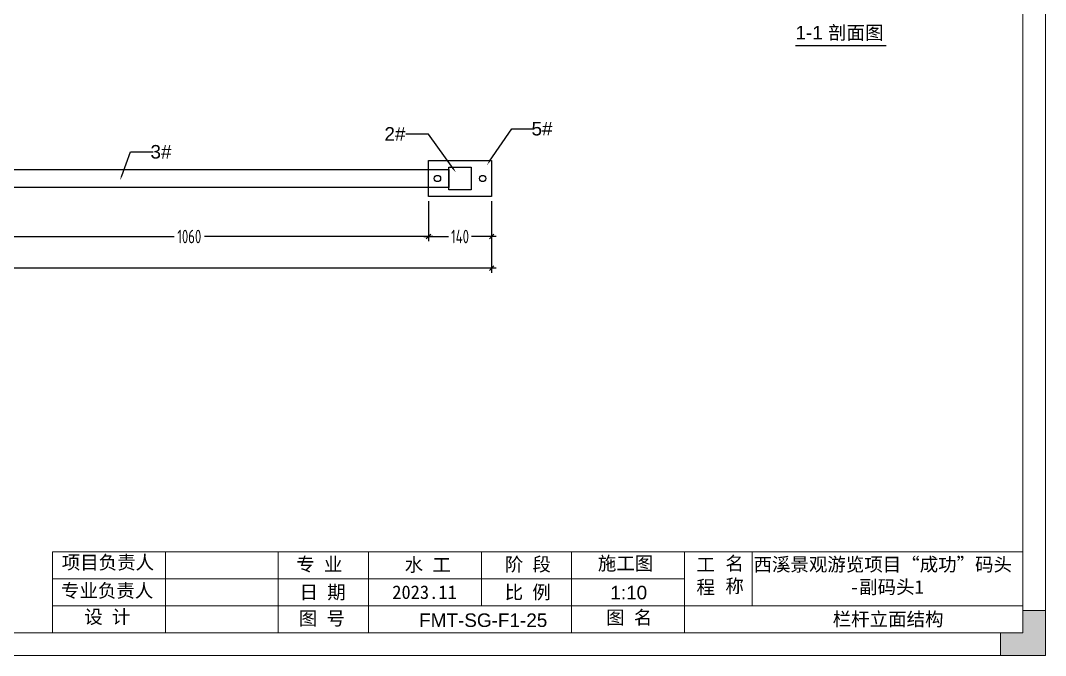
# Model space of a CAD drawing. Header units: millimetres. Extents: x 136606 to 1229059, y 82794 to 127566.
# Drawn here: x 961175 to 963447, y 124385 to 125793 of the extents above; entities that cross this region are included whole.
import ezdxf
from ezdxf import colors
from ezdxf.entities.mleader import LeaderData, LeaderLine
from ezdxf.enums import TextEntityAlignment as Align
from ezdxf.math import Vec2, Vec3

# ---------------------------------------------------------------- set-up
doc = ezdxf.new("R2010")
doc.units = ezdxf.units.MM
doc.layers.add('图框', color=7, linetype='Continuous', lineweight=13)
doc.layers.add('文本', color=3, linetype='Continuous', lineweight=13)
doc.layers.add('方管', color=100, linetype='Continuous')
doc.layers.add('标注', color=9, linetype='Continuous')
doc.styles.add('Arial', font='arial.ttf')
doc.styles.add('hztxt', font='ros1.shx', dxfattribs={"width": 0.8, "bigfont": 'hztxt.shx'})
doc.styles.get("Standard").update_dxf_attribs({"font": 'arial.ttf'})
doc.dimstyles.new('DIM-10', dxfattribs={"dimscale": 10, "dimtxt": 3, "dimasz": 1, "dimexe": 1, "dimexo": 1, "dimgap": 0.5, "dimtad": 0, "dimdec": 3, "dimrnd": 0.0005, "dimzin": 9, "dimdsep": 46, "dimtxsty": 'hztxt', "dimblk": 'OBLIQUE', "dimcen": 0, "dimdle": 1, "dimclrd": 9, "dimclre": 9, "dimclrt": 2, "dimazin": 2, "dimtfac": 1, "dimtdec": 3, "dimtix": 1, "dimtofl": 0, "dimtmove": 2, "dimatfit": 3, "dimldrblk": 'OBLIQUE', "dimfxl": 1, "dimarcsym": 2})

# ---------------------------------------------------------------- blocks, each defined once
blk = doc.blocks.new('_Oblique')
at = {"color": 0, "linetype": 'ByBlock', "lineweight": -2}
blk.add_line((-0.5, -0.5), (0.5, 0.5), dxfattribs=at)
blk = doc.blocks.new('*D784')
at = {"layer": 'Defpoints', "color": 0, "transparency": 16777216}
for p in [(962079.5, 125402.9), (962219.5, 125402.9), (962079.5, 125314.3)]:
    blk.add_point(p, dxfattribs=at)
at = {"layer": '标注', "color": 9, "lineweight": -2, "transparency": 16777216}
for p, q in [((962079.5, 125392.9), (962079.5, 125304.3)), ((962219.5, 125392.9), (962219.5, 125304.3)), ((962069.5, 125314.3), (962124.1, 125314.3)), ((962229.5, 125314.3), (962174.9, 125314.3))]:
    blk.add_line(p, q, dxfattribs=at)
at = {"layer": '标注', "color": 9, "lineweight": -2, "transparency": 16777216, "xscale": 10, "yscale": 10, "zscale": 10, "rotation": 180}
blk.add_blockref('_Oblique', (962079.5, 125314.3), dxfattribs=at)
at = {"layer": '标注', "color": 9, "lineweight": -2, "transparency": 16777216, "xscale": 10, "yscale": 10, "zscale": 10}
blk.add_blockref('_Oblique', (962219.5, 125314.3), dxfattribs=at)
at = {"layer": '标注', "color": 2, "transparency": 16777216, "insert": (962149.5, 125314.3), "char_height": 30, "attachment_point": 5, "style": 'hztxt'}
blk.add_mtext('140', dxfattribs=at)
blk = doc.blocks.new('*D785')
at = {"layer": 'Defpoints', "color": 0, "transparency": 16777216}
for p in [(961019.5, 125402.9), (962079.5, 125402.9), (961019.5, 125314.3)]:
    blk.add_point(p, dxfattribs=at)
at = {"layer": '标注', "color": 9, "lineweight": -2, "transparency": 16777216}
for p, q in [((961019.5, 125392.9), (961019.5, 125304.3)), ((962079.5, 125392.9), (962079.5, 125304.3)), ((961009.5, 125314.3), (961516.1, 125314.3)), ((962089.5, 125314.3), (961582.9, 125314.3))]:
    blk.add_line(p, q, dxfattribs=at)
at = {"layer": '标注', "color": 9, "lineweight": -2, "transparency": 16777216, "xscale": 10, "yscale": 10, "zscale": 10, "rotation": 180}
blk.add_blockref('_Oblique', (961019.5, 125314.3), dxfattribs=at)
at = {"layer": '标注', "color": 9, "lineweight": -2, "transparency": 16777216, "xscale": 10, "yscale": 10, "zscale": 10}
blk.add_blockref('_Oblique', (962079.5, 125314.3), dxfattribs=at)
at = {"layer": '标注', "color": 2, "transparency": 16777216, "insert": (961549.5, 125314.3), "char_height": 30, "attachment_point": 5, "style": 'hztxt'}
blk.add_mtext('1060', dxfattribs=at)
blk = doc.blocks.new('*D726')
at = {"layer": 'Defpoints', "color": 0, "transparency": 16777216}
for p in [(959679.5, 125402.9), (962219.5, 125402.9), (962219.5, 125244)]:
    blk.add_point(p, dxfattribs=at)
at = {"layer": '标注', "color": 9, "lineweight": -2, "transparency": 16777216}
for p, q in [((959679.5, 125392.9), (959679.5, 125234)), ((962219.5, 125392.9), (962219.5, 125234)), ((959669.5, 125244), (960914.9, 125244)), ((962229.5, 125244), (960984.1, 125244))]:
    blk.add_line(p, q, dxfattribs=at)
at = {"layer": '标注', "color": 9, "lineweight": -2, "transparency": 16777216, "xscale": 10, "yscale": 10, "zscale": 10, "rotation": 180}
blk.add_blockref('_Oblique', (959679.5, 125244), dxfattribs=at)
at = {"layer": '标注', "color": 9, "lineweight": -2, "transparency": 16777216, "xscale": 10, "yscale": 10, "zscale": 10}
blk.add_blockref('_Oblique', (962219.5, 125244), dxfattribs=at)
at = {"layer": '标注', "color": 2, "transparency": 16777216, "insert": (960949.5, 125244), "char_height": 30, "attachment_point": 5, "style": 'hztxt'}
blk.add_mtext('2540', dxfattribs=at)
blk = doc.blocks.new('GW-TK')
at = {"layer": '图框', "linetype": 'Continuous', "lineweight": 0}
h = blk.add_hatch(color=256, dxfattribs=at)
h.dxf.hatch_style = 1
h.paths.add_polyline_path([(927603.55, 464418.01), (927603.55, 464428.01), (927598.55, 464428.01), (927598.55, 464423.01), (927593.55, 464423.01), (927593.55, 464418.01)])
at = {"layer": '图框', "linetype": 'Continuous'}
for p, q in [((927383.55, 464441.02), (927383.55, 464423.01)), ((927408.55, 464441.02), (927408.55, 464423.01)), ((927433.55, 464441.02), (927433.55, 464423.01)), ((927453.55, 464441.02), (927453.55, 464423.01)), ((927478.55, 464441.02), (927478.55, 464429.01)), ((927498.55, 464441.02), (927498.55, 464423.01)), ((927523.55, 464441.02), (927523.55, 464423.01)), ((927538.55, 464441.02), (927538.55, 464429.01)), ((927383.55, 464435.01), (927523.55, 464435.01)), ((927451.56, 464429.01), (927383.55, 464429.01)), ((927383.55, 464429.01), (927598.55, 464429.01))]:
    blk.add_line(p, q, dxfattribs=at)
at = {"layer": '图框'}
for points in [[(927183.55, 464715.01), (927603.55, 464715.01), (927603.55, 464418.01), (927183.55, 464418.01)], [(927188.55, 464710.01), (927598.55, 464710.01), (927598.55, 464423.01), (927188.55, 464423.01)]]:
    blk.add_lwpolyline(points, close=True, dxfattribs=at)
at = {"layer": '图框', "linetype": 'Continuous'}
blk.add_lwpolyline([(927383.55, 464441.02), (927598.55, 464441.02)], dxfattribs=at)
at = {"layer": '图框', "linetype": 'Continuous', "lineweight": 0}
blk.add_lwpolyline([(927598.55, 464428.01), (927598.55, 464423.01), (927593.55, 464423.01), (927593.55, 464418.01), (927603.55, 464418.01), (927603.55, 464428.01)], close=True, dxfattribs=at)
at = {"layer": '图框', "linetype": 'Continuous', "char_height": 3, "attachment_point": 1}
for s, width, heights, insert in [('{\\fSimSun|b0|i0|c134|p2;项目负责人}', 26.0225, [0], (927385.56, 464440.15)), ('{\\fSimSun|b0|i0|c134|p2;专 业}', 12.8345, [0], (927437.53, 464439.73)), ('{\\fSimSun|b0|i0|c134|p2;阶 段}', 17.4775, [0], (927483.73, 464439.73)), ('{\\fSimSun|b0|i0|c134|p2;工 程}', 5.2119, [0], (927526.21, 464439.66)), ('{\\fSimSun|b0|i0|c134|p2;名 称}', 5.2119, [0], (927532.62, 464439.93)), ('{\\fSimSun|b0|i0|c134|p2;专业负责人}', 24.6361, [2.04], (927385.39, 464433.9)), ('{\\fSimSun|b0|i0|c134|p2;日 期}', 11.224, [0], (927438.25, 464433.55)), ('{\\fSimSun|b0|i0|c134|p2;比 例}', 10.9146, [0], (927483.71, 464433.55)), ('{\\fSimSun|b0|i0|c134|p2;设 计}', 16.2353, [0], (927390.55, 464428.09)), ('{\\fSimSun|b0|i0|c134|p2;图 号}', 23.6261, [0], (927438.11, 464427.75)), ('{\\fSimSun|b0|i0|c134|p2;图 名}', 12.066, [0], (927506.19, 464427.94))]:
    blk.add_mtext_dynamic_manual_height_columns(s, width=width, gutter_width=17.5, heights=heights, dxfattribs=dict(at, insert=insert))
at = {"layer": '图框', "color": 3, "linetype": 'Continuous', "char_height": 3, "attachment_point": 1}
for s, width, insert in [('{\\fSimSun|b0|i0|c134|p2;水 工}', 11.224, (927461.55, 464439.63)), ('\\pt9;{\\fSimSun|b0|i0|c134|p2;施工图}', 18.6303, (927504.36, 464439.94)), ('\\pi0.39911,t9.39911;{\\fSimSun|b0|i0|c134|p2;西溪景观游览项目“成功”码头\\P\\pi21.75744,t30.75744;-副码头1}', 60.0149, (927538.45, 464439.71)), ('{\\fSimSun|b0|i0|c134|p2;2023.11}', 11.224, (927458.8, 464433.55))]:
    blk.add_mtext_dynamic_manual_height_columns(s, width=width, gutter_width=17.5, heights=[0], dxfattribs=dict(at, insert=insert))

msp = doc.modelspace()

# ---------------------------------------------------------------- linework, layer by layer
at = {"const_width": 3}
msp.add_lwpolyline([(962892.7233, 125737.7162), (963094.3974, 125737.7162)], dxfattribs=at)
msp.add_lwpolyline([(962219.4735, 125402.9067), (962079.4735, 125402.9067), (962079.4735, 125482.9067), (962219.4735, 125482.9067)], close=True)
at = {"color": 1}
msp.add_lwpolyline([(960974.4735, 125462.9063), (962124.4735, 125462.9063), (962124.4735, 125422.9067), (960974.4735, 125422.9067)], close=True, dxfattribs=at)
for centre in [(962099.4735, 125442.9067), (962199.4735, 125442.9067)]:
    msp.add_circle(centre, 7)
at = {"layer": '方管', "color": 6}
msp.add_lwpolyline([(962124.4735, 125467.9067), (962174.4735, 125467.9067), (962174.4735, 125417.9067), (962124.4735, 125417.9067)], close=True, dxfattribs=at)

# ---------------------------------------------------------------- block references
at = {"layer": '文本', "xscale": 10, "yscale": 10, "zscale": 10}
msp.add_blockref('GW-TK', (-8312588.7349, -4519794.7964), dxfattribs=at)

# ---------------------------------------------------------------- texts
at = {"layer": '文本', "color": 6, "style": 'Arial'}
for s, p in [('1-1 剖面图', (962892.7233, 125751.3677)), ('栏杆立面结构', (962975.2264, 124450.9926))]:
    msp.add_text(s, height=30, dxfattribs=at).set_placement(p)
at = {"layer": '文本', "style": 'Arial'}
msp.add_text('FMT-SG-F1-25', height=30, dxfattribs=at).set_placement((962058.839, 124463.5846), align=Align.MIDDLE_LEFT)
at = {"layer": '文本', "color": 6, "insert": (962482.4833, 124539.8642), "char_height": 30, "attachment_point": 1, "style": 'Arial'}
msp.add_mtext_dynamic_manual_height_columns('{\\C256;1:10\\P}', width=120, gutter_width=0, heights=[124.0928], dxfattribs=at)

# ---------------------------------------------------------------- dimensions: what is measured, and where the dimension line sits
at = {"layer": '标注'}
for base, p1, p2, picture, middle in [((962219.4735, 125243.9594), (959679.4735, 125402.9067), (962219.4735, 125402.9067), '*D726', (960949.4735, 125243.9594)), ((961019.4735, 125314.3202), (962079.4735, 125402.9067), (961019.4735, 125402.9063), '*D785', (961549.4735, 125314.3202)), ((962079.4735, 125314.3202), (962219.4735, 125402.9067), (962079.4735, 125402.9067), '*D784', (962149.4735, 125314.3202))]:
    dim = msp.add_linear_dim(base=base, p1=p1, p2=p2, dimstyle='DIM-10', dxfattribs=at)
    dim.commit()
    dim.dimension.update_dxf_attribs({"geometry": picture, "text_midpoint": middle})

# ---------------------------------------------------------------- leaders
at = {"layer": '标注', "color": 6}
ml = msp.add_multileader_mtext('Standard', dxfattribs=at)
ml.set_content('2#', color=6, style='Arial')
ml.set_leader_properties(color=8)
ml.build(insert=Vec2(0, 0))
ml.multileader.update_dxf_attribs({"dogleg_length": 50, "arrow_head_size": 10})
ctx = ml.context
ctx.base_point, ctx.char_height, ctx.arrow_head_size, ctx.landing_gap_size, ctx.plane_origin = Vec3(961982.6619, 125541.5502), 30, 10, 1, Vec3(961934.2711, 125315.7358)
ctx.text_align_type = 2
notes = []
notes.append((ctx, [(1, (1, 1, 0), (962079.5186, 125541.5502), (-1, 0), 50, [(0, [(962139.8149, 125457.2692)], 0, [])])]))
ctx.mtext.insert, ctx.mtext.alignment, ctx.mtext.flow_direction = Vec3(962028.5186, 125556.806), 3, 5
ml = msp.add_multileader_mtext('Standard', dxfattribs=at)
ml.set_content('5#', color=6, style='Arial')
ml.set_leader_properties(color=8)
ml.build(insert=Vec2(0, 0))
ml.multileader.update_dxf_attribs({"dogleg_length": 50, "arrow_head_size": 10})
ctx = ml.context
ctx.base_point, ctx.char_height, ctx.arrow_head_size, ctx.landing_gap_size, ctx.plane_origin = Vec3(962313.902, 125553.2279), 30, 10, 1, Vec3(961649.448, 125372.9969)
ctx.text_align_type = 2
notes.append((ctx, [(1, (1, 1, 0), (962263.902, 125553.2279), (1, 0), 50, [(0, [(962209.448, 125472.9969)], 0, [])])]))
ctx.mtext.insert, ctx.mtext.alignment, ctx.mtext.flow_direction = Vec3(962354.502, 125568.3993), 3, 5
ml = msp.add_multileader_mtext('Standard', dxfattribs=at)
ml.set_content('3#', color=6, style='Arial')
ml.set_leader_properties(color=8)
ml.build(insert=Vec2(0, 0))
ml.multileader.update_dxf_attribs({"dogleg_length": 50, "arrow_head_size": 10})
ctx = ml.context
ctx.base_point, ctx.char_height, ctx.arrow_head_size, ctx.landing_gap_size, ctx.plane_origin = Vec3(961469.494, 125502.0166), 30, 10, 1, Vec3(960969.8051, 125333.1575)
ctx.text_align_type = 2
notes.append((ctx, [(1, (1, 1, 0), (961419.494, 125502.0166), (1, 0), 50, [(0, [(961396.2364, 125439.5267)], 0, [])])]))
ctx.mtext.insert, ctx.mtext.alignment, ctx.mtext.flow_direction = Vec3(961510.094, 125517.1881), 3, 5
for ctx, leaders in notes:
    for number, flags, end, landing, length, lines in leaders:
        leader = LeaderData()
        leader.index, (leader.has_last_leader_line, leader.has_dogleg_vector, leader.attachment_direction) = number, flags
        leader.last_leader_point, leader.dogleg_vector, leader.dogleg_length = Vec3(end), Vec3(landing), length
        for number, points, colour, breaks in lines:
            line = LeaderLine()
            line.index, line.vertices, line.color, line.breaks = number, Vec3.list(points), colors.encode_raw_color(colour), breaks
            leader.lines.append(line)
        ctx.leaders.append(leader)

doc.saveas('drawing.dxf')
